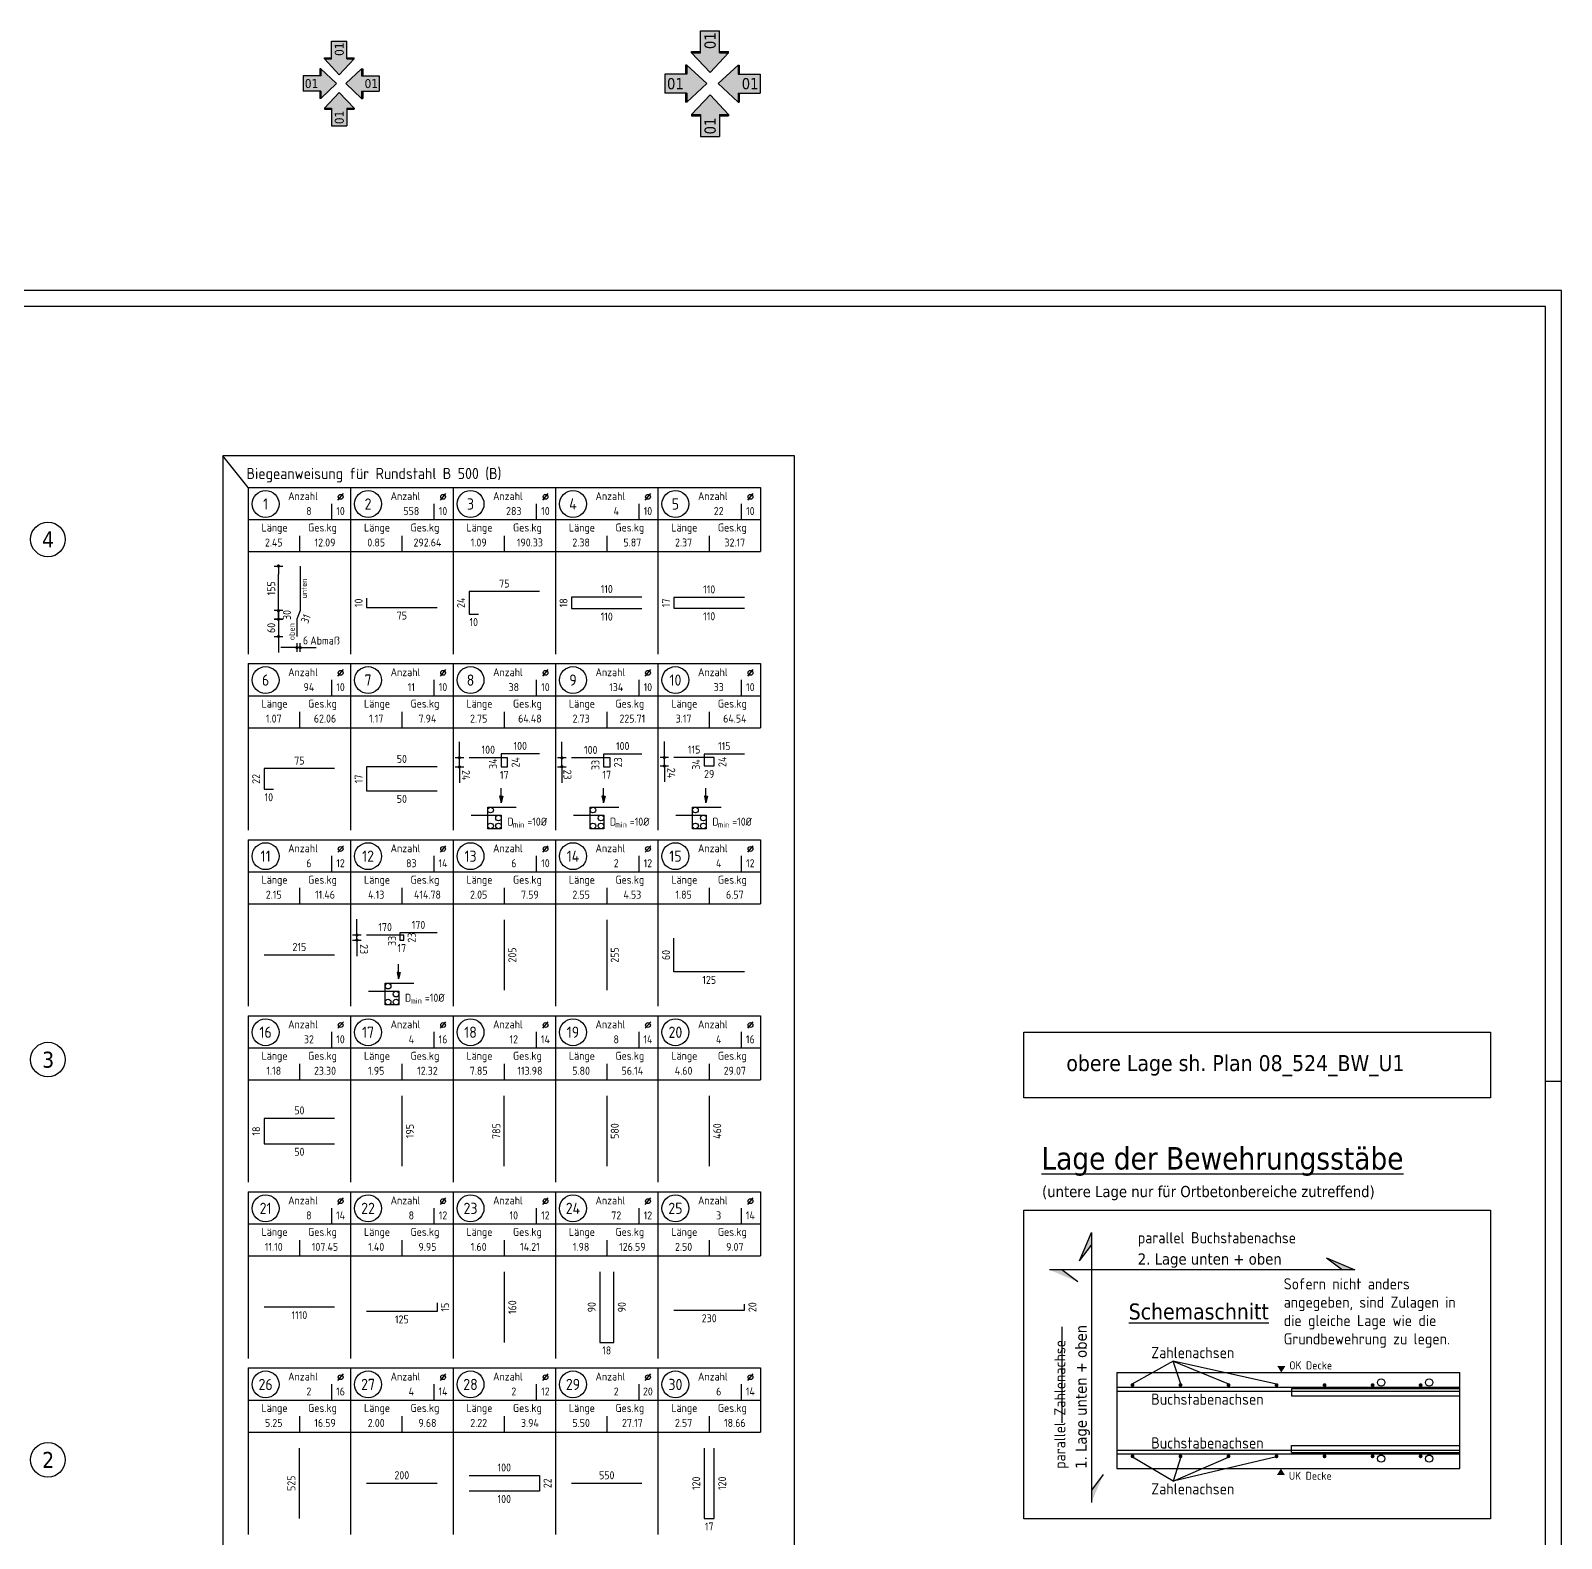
# Model space of a CAD drawing. Extents: x -19 to 96, y 0 to 49.
# Drawn here: x 51.03 to 74.94, y 22.56 to 46.11 of the extents above; entities that cross this region are included whole.
import ezdxf
from ezdxf.enums import TextEntityAlignment as Align

# ---------------------------------------------------------------- set-up
doc = ezdxf.new("R2010")
doc.units = 0
doc.header["$LTSCALE"] = 0.5
doc.linetypes.add('AUSGEZOGEN', pattern=[1000.01, 1000, 0.01])
doc.linetypes.add('DOT', pattern=[0.175, 0.05, -0.125])
for name, color, linetype in [('BETON', 7, 'Continuous'), ('DETAIL', 7, 'Continuous'), ('grau_hell', 7, 'Continuous'), ('HILFE', 7, 'Continuous'), ('INDEX', 7, 'Continuous'), ('koten', 7, 'Continuous'), ('MASSE', 7, 'Continuous'), ('OBJEKT', 7, 'Continuous'), ('RAHMEN', 7, 'Continuous'), ('RND', 7, 'Continuous'), ('RND_BILD', 7, 'Continuous'), ('SFP_Achsen', 7, 'Continuous'), ('TEXT', 7, 'Continuous')]:
    doc.layers.add(name, color=color, linetype=linetype)
doc.layers.add('NOPLOT', color=7, linetype='Continuous', plot=False)
doc.styles.add('helv', font='tahoma.ttf')
doc.styles.add('txt', font='isocp.shx')
doc.dimstyles.new('DOT_I', dxfattribs={"dimscale": 0.5, "dimtxt": 0.25, "dimasz": 0.25, "dimexe": 0.1, "dimexo": 0.3, "dimgap": 0.1, "dimtad": 1, "dimdec": 3, "dimzin": 3, "dimtxsty": 'txt', "dimblk": 'DOT', "dimblk1": 'DOT', "dimblk2": 'DOT', "dimsah": 1, "dimcen": 0.1, "dimse1": 1, "dimse2": 1, "dimazin": 0, "dimtfac": 1, "dimtdec": 4, "dimtix": 1, "dimtmove": 2, "dimatfit": 3, "dimfxl": 0, "dimtvp": 1, "dimtolj": 1, "dimtzin": 0, "dimarcsym": 0})

# ---------------------------------------------------------------- blocks, each defined once
blk = doc.blocks.new('A0-19-0')
at = {"layer": 'RAHMEN'}
for p, q in [((137.9, 84.1), (0, 84.1)), ((137.9, 0), (137.9, 84.1))]:
    blk.add_line(p, q, dxfattribs=at)
at = {"layer": 'RAHMEN', "color": 5}
for p, q in [((137.4, 83.6), (2, 83.6)), ((137.4, 0.5), (137.4, 83.6))]:
    blk.add_line(p, q, dxfattribs=at)
at = {"layer": 'RAHMEN', "color": 7}
blk.add_line((137.4, 59.4), (137.9, 59.4), dxfattribs=at)
blk = doc.blocks.new('DOT')
at = {"layer": 'MASSE', "color": 7, "linetype": 'Continuous'}
for p, q in [((0, 0), (-1, 0)), ((0, 0.54), (0, -0.54))]:
    blk.add_line(p, q, dxfattribs=at)
at = {"layer": 'MASSE', "color": 7, "linetype": 'Continuous', "const_width": 0.2}
blk.add_lwpolyline([(-0.1, 0, 1), (0.1, 0, 1)], format="xyb", close=True, dxfattribs=at)
blk = doc.blocks.new('*D184')
at = {"layer": 'Defpoints', "color": 0, "linetype": 'AUSGEZOGEN', "transparency": 16777216}
for p in [(57.73, 34.753), (57.73, 34.753), (57.88, 34.609)]:
    blk.add_point(p, dxfattribs=at)
at = {"layer": 'RND_BILD', "color": 0, "linetype": 'AUSGEZOGEN', "lineweight": -2, "transparency": 16777216}
for p, q in [((57.73, 34.878), (57.73, 35.003)), ((57.73, 34.609), (57.73, 34.753)), ((57.73, 34.484), (57.73, 34.359))]:
    blk.add_line(p, q, dxfattribs=at)
at = {"layer": 'RND_BILD', "color": 0, "linetype": 'AUSGEZOGEN', "lineweight": -2, "transparency": 16777216, "xscale": 0.125, "yscale": 0.125, "zscale": 0.125}
for p, rotation in [((57.73, 34.753), 270.0000055827325), ((57.73, 34.609), 90.00000558273247)]:
    blk.add_blockref('DOT', p, dxfattribs=dict(at, rotation=rotation))
at = {"layer": 'RND_BILD', "color": 0, "linetype": 'AUSGEZOGEN', "transparency": 16777216, "insert": (57.833, 34.479), "char_height": 0.125, "attachment_point": 5, "rotation": 270, "style": 'txt'}
blk.add_mtext('\\A1;24', dxfattribs=at)
blk = doc.blocks.new('*D185')
at = {"layer": 'Defpoints', "color": 0, "linetype": 'AUSGEZOGEN', "transparency": 16777216}
for p in [(59.33, 34.75), (59.33, 34.75), (59.48, 34.612)]:
    blk.add_point(p, dxfattribs=at)
at = {"layer": 'RND_BILD', "color": 0, "linetype": 'AUSGEZOGEN', "lineweight": -2, "transparency": 16777216}
for p, q in [((59.33, 34.875), (59.33, 35)), ((59.33, 34.612), (59.33, 34.75)), ((59.33, 34.487), (59.33, 34.362))]:
    blk.add_line(p, q, dxfattribs=at)
at = {"layer": 'RND_BILD', "color": 0, "linetype": 'AUSGEZOGEN', "lineweight": -2, "transparency": 16777216, "xscale": 0.125, "yscale": 0.125, "zscale": 0.125}
for p, rotation in [((59.33, 34.75), 270.0000055827325), ((59.33, 34.612), 90.00000558273247)]:
    blk.add_blockref('DOT', p, dxfattribs=dict(at, rotation=rotation))
at = {"layer": 'RND_BILD', "color": 0, "linetype": 'AUSGEZOGEN', "transparency": 16777216, "insert": (59.417, 34.489), "char_height": 0.125, "attachment_point": 5, "rotation": 270, "style": 'txt'}
blk.add_mtext('\\A1;23', dxfattribs=at)
blk = doc.blocks.new('*D186')
at = {"layer": 'Defpoints', "color": 0, "linetype": 'AUSGEZOGEN', "transparency": 16777216}
for p in [(56.13, 31.983), (56.13, 31.983), (56.28, 31.905)]:
    blk.add_point(p, dxfattribs=at)
at = {"layer": 'RND_BILD', "color": 0, "linetype": 'AUSGEZOGEN', "lineweight": -2, "transparency": 16777216}
for p, q in [((56.13, 32.108), (56.13, 32.233)), ((56.13, 31.905), (56.13, 31.983)), ((56.13, 31.78), (56.13, 31.655))]:
    blk.add_line(p, q, dxfattribs=at)
at = {"layer": 'RND_BILD', "color": 0, "linetype": 'AUSGEZOGEN', "lineweight": -2, "transparency": 16777216, "xscale": 0.125, "yscale": 0.125, "zscale": 0.125}
for p, rotation in [((56.13, 31.983), 270.0000055827327), ((56.13, 31.905), 90.00000558273265)]:
    blk.add_blockref('DOT', p, dxfattribs=dict(at, rotation=rotation))
at = {"layer": 'RND_BILD', "color": 0, "linetype": 'AUSGEZOGEN', "transparency": 16777216, "insert": (56.24, 31.763), "char_height": 0.125, "attachment_point": 5, "rotation": 270, "style": 'txt'}
blk.add_mtext('\\A1;23', dxfattribs=at)
blk = doc.blocks.new('Pfeillinie')
at = {"layer": 'TEXT', "linetype": 'Continuous'}
blk.add_hatch(color=7, dxfattribs=at).paths.add_polyline_path([(0, 0), (-0.8, 0.2), (-0.8, 0), (-0.8, -0.2)])
at = {"layer": 'TEXT', "color": 7, "linetype": 'Continuous'}
for p, q in [((-0.8, 0), (-0.8, 0.2)), ((-0.8, 0.2), (0, 0)), ((-0.8, 0), (-0.8, -0.2)), ((-0.8, -0.2), (0, 0))]:
    blk.add_line(p, q, dxfattribs=at)
blk = doc.blocks.new('*D192')
at = {"layer": 'Defpoints', "color": 0, "linetype": 'AUSGEZOGEN', "transparency": 16777216}
for p in [(60.93, 34.755), (60.93, 34.755), (61.08, 34.624)]:
    blk.add_point(p, dxfattribs=at)
at = {"layer": 'RND_BILD', "color": 0, "linetype": 'AUSGEZOGEN', "lineweight": -2, "transparency": 16777216}
for p, q in [((60.93, 34.88), (60.93, 35.005)), ((60.93, 34.624), (60.93, 34.755)), ((60.93, 34.499), (60.93, 34.374))]:
    blk.add_line(p, q, dxfattribs=at)
at = {"layer": 'RND_BILD', "color": 0, "linetype": 'AUSGEZOGEN', "lineweight": -2, "transparency": 16777216, "xscale": 0.125, "yscale": 0.125, "zscale": 0.125}
for p, rotation in [((60.93, 34.755), 270.0000055827326), ((60.93, 34.624), 90.0000055827326)]:
    blk.add_blockref('DOT', p, dxfattribs=dict(at, rotation=rotation))
at = {"layer": 'RND_BILD', "color": 0, "linetype": 'AUSGEZOGEN', "transparency": 16777216, "insert": (61.038, 34.514), "char_height": 0.125, "attachment_point": 5, "rotation": 270, "style": 'txt'}
blk.add_mtext('\\A1;24', dxfattribs=at)
blk = doc.blocks.new('hin_ind5')
at = {"layer": 'grau_hell', "linetype": 'AUSGEZOGEN'}
h = blk.add_hatch(color=9, dxfattribs=at)
h.dxf.hatch_style = 2
h.paths.add_polyline_path([(0, 0), (0.619, -0.577), (0.619, -0.3), (1.306, -0.3), (1.306, 0.3), (0.619, 0.3), (0.619, 0.577)])
h.paths.add_polyline_path([(0.34, -0.274), (1.311, -0.274), (1.311, 0.274), (0.34, 0.274)], flags=9)
at = {"layer": 'OBJEKT', "linetype": 'AUSGEZOGEN'}
for points in [[(0.619, 0.3), (0.66, 0.3), (0.66, 0.577), (0.619, 0.577)], [(0.619, -0.577), (0.66, -0.577), (0.66, -0.3), (0.619, -0.3)]]:
    blk.add_hatch(color=1, dxfattribs=at).paths.add_polyline_path(points)
at = {"layer": 'OBJEKT', "color": 1, "linetype": 'AUSGEZOGEN'}
for p, q in [((0, 0), (0.619, 0.577)), ((0.619, 0.577), (0.619, 0.3)), ((0.619, 0.577), (0.66, 0.577)), ((0.66, 0.577), (0.66, 0.3)), ((0, 0), (0.619, -0.577)), ((0.619, 0.3), (1.306, 0.3)), ((1.306, 0.3), (1.306, -0.3)), ((0.619, -0.3), (0.619, -0.577)), ((0.619, -0.3), (1.306, -0.3)), ((0.66, -0.3), (0.66, -0.577))]:
    blk.add_line(p, q, dxfattribs=at)
at = {"layer": 'OBJEKT', "color": 7, "linetype": 'AUSGEZOGEN'}
blk.add_line((0.619, -0.577), (0.66, -0.577), dxfattribs=at)
at = {"layer": 'INDEX', "color": 1, "linetype": 'Continuous', "style": 'helv'}
blk.add_attdef('INDEX', text='', height=0.35, rotation=360, dxfattribs=at).set_placement((1.259, 0), align=Align.MIDDLE_RIGHT)
blk = doc.blocks.new('okrd_o')
at = {"layer": 'koten', "color": 7, "linetype": 'Continuous'}
blk.add_solid([(-0.125, 0.202), (0.125, 0.202), (0, 0)], dxfattribs=at)
at = {"layer": 'koten', "style": 'txt'}
blk.add_attdef('OKRD', (0.25, 0.1), '', height=0.25, dxfattribs=at)
blk = doc.blocks.new('okrd_u')
at = {"layer": 'koten', "color": 7, "linetype": 'Continuous'}
blk.add_solid([(-0.125, -0.202), (0.125, -0.202), (0, 0)], dxfattribs=at)
at = {"layer": 'koten', "style": 'txt'}
blk.add_attdef('OKRD', (0.25, -0.35), '', height=0.25, dxfattribs=at)
blk = doc.blocks.new('RND_LIS2')
at = {"layer": 'RND', "color": 3, "linetype": 'Continuous'}
for p, q in [((0, 0), (0, -5.2)), ((0, 0), (3.2, 0)), ((3.2, 0), (3.2, -2)), ((2.6, -0.503), (2.6, -1)), ((0, -1), (3.2, -1)), ((1.6, -1.503), (1.6, -2)), ((0, -2), (3.2, -2))]:
    blk.add_line(p, q, dxfattribs=at)
at = {"layer": 'RND', "color": 7, "linetype": 'Continuous'}
blk.add_line((2.805, -0.39), (2.973, -0.186), dxfattribs=at)
at = {"layer": 'RND', "color": 1, "linetype": 'Continuous'}
blk.add_circle((0.545, -0.513), 0.42, dxfattribs=at)
at = {"layer": 'RND', "color": 7, "linetype": 'Continuous'}
blk.add_circle((2.889, -0.288), 0.075, dxfattribs=at)
at = {"layer": 'RND', "color": 7, "linetype": 'Continuous', "style": 'txt'}
for s, p in [('Anzahl', (1.249, -0.391)), ('Länge', (0.42, -1.373)), ('Ges.kg', (1.872, -1.373))]:
    blk.add_text(s, height=0.25, dxfattribs=at).set_placement(p)
at = {"layer": 'RND', "color": 1, "linetype": 'Continuous', "style": 'txt'}
blk.add_attdef('POS1', text='', height=0.35, dxfattribs=at).set_placement((0.545, -0.513), align=Align.MIDDLE)
at = {"layer": 'RND', "color": 7, "linetype": 'Continuous', "style": 'txt'}
for tag, p in [('STK1', (1.897, -0.859)), ('DS1', (2.885, -0.859)), ('LANG1', (0.8, -1.841)), ('GEW', (2.4, -1.841))]:
    blk.add_attdef(tag, text='', height=0.25, dxfattribs=at).set_placement(p, align=Align.CENTER)
blk = doc.blocks.new('*D243')
at = {"layer": 'Defpoints', "color": 0, "linetype": 'AUSGEZOGEN', "transparency": 16777216}
for p in [(54.904, 37.746), (54.904, 37.746), (54.904, 37.05)]:
    blk.add_point(p, dxfattribs=at)
at = {"layer": 'MASSE', "color": 0, "linetype": 'AUSGEZOGEN', "lineweight": -2, "transparency": 16777216}
blk.add_line((54.904, 37.175), (54.904, 37.621), dxfattribs=at)
at = {"layer": 'MASSE', "color": 0, "linetype": 'AUSGEZOGEN', "lineweight": -2, "transparency": 16777216, "xscale": 0.125, "yscale": 0.125, "zscale": 0.125}
for p, rotation in [((54.904, 37.746), 90), ((54.904, 37.05), 270)]:
    blk.add_blockref('DOT', p, dxfattribs=dict(at, rotation=rotation))
at = {"layer": 'MASSE', "color": 0, "linetype": 'AUSGEZOGEN', "transparency": 16777216, "insert": (54.791, 37.398), "char_height": 0.125, "attachment_point": 5, "rotation": 90, "style": 'txt'}
blk.add_mtext('\\A1;155', dxfattribs=at)
blk = doc.blocks.new('*D244')
at = {"layer": 'Defpoints', "color": 0, "linetype": 'AUSGEZOGEN', "transparency": 16777216}
for p in [(54.904, 37.05), (54.904, 36.915), (54.904, 36.915)]:
    blk.add_point(p, dxfattribs=at)
at = {"layer": 'MASSE', "color": 0, "linetype": 'AUSGEZOGEN', "lineweight": -2, "transparency": 16777216}
for p, q in [((54.904, 37.175), (54.904, 37.3)), ((54.904, 37.05), (54.904, 36.915)), ((54.904, 36.79), (54.904, 36.665))]:
    blk.add_line(p, q, dxfattribs=at)
at = {"layer": 'MASSE', "color": 0, "linetype": 'AUSGEZOGEN', "lineweight": -2, "transparency": 16777216, "xscale": 0.125, "yscale": 0.125, "zscale": 0.125}
for p, rotation in [((54.904, 37.05), 270), ((54.904, 36.915), 90)]:
    blk.add_blockref('DOT', p, dxfattribs=dict(at, rotation=rotation))
at = {"layer": 'MASSE', "color": 0, "linetype": 'AUSGEZOGEN', "transparency": 16777216, "insert": (55.036, 36.982), "char_height": 0.125, "attachment_point": 5, "rotation": 90, "style": 'txt'}
blk.add_mtext('\\A1;30', dxfattribs=at)
blk = doc.blocks.new('*D245')
at = {"layer": 'Defpoints', "color": 0, "linetype": 'AUSGEZOGEN', "transparency": 16777216}
for p in [(54.904, 36.915), (54.904, 36.646), (54.904, 36.646)]:
    blk.add_point(p, dxfattribs=at)
at = {"layer": 'MASSE', "color": 0, "linetype": 'AUSGEZOGEN', "lineweight": -2, "transparency": 16777216}
for p, q in [((54.904, 37.04), (54.904, 37.165)), ((54.904, 36.915), (54.904, 36.646)), ((54.904, 36.521), (54.904, 36.396))]:
    blk.add_line(p, q, dxfattribs=at)
at = {"layer": 'MASSE', "color": 0, "linetype": 'AUSGEZOGEN', "lineweight": -2, "transparency": 16777216, "xscale": 0.125, "yscale": 0.125, "zscale": 0.125}
for p, rotation in [((54.904, 36.915), 270), ((54.904, 36.646), 90)]:
    blk.add_blockref('DOT', p, dxfattribs=dict(at, rotation=rotation))
at = {"layer": 'MASSE', "color": 0, "linetype": 'AUSGEZOGEN', "transparency": 16777216, "insert": (54.791, 36.78), "char_height": 0.125, "attachment_point": 5, "rotation": 90, "style": 'txt'}
blk.add_mtext('\\A1;60', dxfattribs=at)
blk = doc.blocks.new('*D246')
at = {"layer": 'Defpoints', "color": 0, "linetype": 'AUSGEZOGEN', "transparency": 16777216}
for p in [(55.192, 36.473), (55.192, 36.473), (55.244, 36.473)]:
    blk.add_point(p, dxfattribs=at)
at = {"layer": 'MASSE', "color": 0, "linetype": 'AUSGEZOGEN', "lineweight": -2, "transparency": 16777216}
for p, q in [((55.067, 36.473), (54.942, 36.473)), ((55.244, 36.473), (55.192, 36.473)), ((55.369, 36.473), (55.494, 36.473))]:
    blk.add_line(p, q, dxfattribs=at)
at = {"layer": 'MASSE', "color": 0, "linetype": 'AUSGEZOGEN', "lineweight": -2, "transparency": 16777216, "xscale": 0.125, "yscale": 0.125, "zscale": 0.125}
blk.add_blockref('DOT', (55.192, 36.473), dxfattribs=at)
at = {"layer": 'MASSE', "color": 0, "linetype": 'AUSGEZOGEN', "lineweight": -2, "transparency": 16777216, "xscale": 0.125, "yscale": 0.125, "zscale": 0.125, "rotation": 180}
blk.add_blockref('DOT', (55.244, 36.473), dxfattribs=at)
at = {"layer": 'MASSE', "color": 0, "linetype": 'AUSGEZOGEN', "transparency": 16777216, "insert": (55.326, 36.585), "char_height": 0.125, "attachment_point": 5, "style": 'txt'}
blk.add_mtext('\\A1;6', dxfattribs=at)

msp = doc.modelspace()

# ---------------------------------------------------------------- linework, layer by layer
at = {"layer": 'BETON', "color": 6, "linetype": 'AUSGEZOGEN'}
for p, q in [((67.9957, 25.1507), (73.351, 25.1507)), ((67.9957, 23.6507), (73.351, 23.6507))]:
    msp.add_line(p, q, dxfattribs=at)
msp.add_lwpolyline([(66.5455, 30.4653), (73.8311, 30.4653), (73.8311, 29.4393), (66.5455, 29.4393)], close=True, dxfattribs=at)
at = {"layer": 'DETAIL', "color": 102, "linetype": 'AUSGEZOGEN'}
for centre in [(58.2154, 33.9359), (59.8154, 33.9359), (61.4154, 33.9359), (58.2154, 33.6871), (58.3401, 33.8113), (58.3401, 33.6871), (59.8154, 33.6871), (59.9401, 33.8113), (59.9401, 33.6871), (61.4154, 33.6871), (61.5401, 33.8113), (61.5401, 33.6871), (56.6154, 31.1859), (56.7401, 31.0613), (56.6154, 30.9371), (56.7401, 30.9371)]:
    msp.add_circle(centre, 0.0442, dxfattribs=at)
at = {"layer": 'HILFE', "color": 102, "linetype": 'AUSGEZOGEN'}
for p, q in [((68.876, 25.3307), (68.241, 24.9742)), ((70.4877, 24.9677), (68.876, 25.3307)), ((68.876, 25.3307), (69.7399, 24.9742)), ((68.9953, 24.9677), (68.876, 25.3307)), ((68.876, 23.4565), (68.241, 23.8273)), ((70.4877, 23.8338), (68.876, 23.4565)), ((68.9953, 23.8338), (68.876, 23.4565)), ((68.876, 23.4565), (69.7399, 23.8273))]:
    msp.add_line(p, q, dxfattribs=at)
at = {"layer": 'NOPLOT', "color": 191, "linetype": 'AUSGEZOGEN'}
for p, q in [((54.4305, 38.9718), (54.0329, 39.4694)), ((67.1391, 25.8656), (67.1391, 24.3656)), ((67.9957, 25.1507), (67.9957, 23.6507)), ((73.351, 23.6507), (73.351, 25.1507))]:
    msp.add_line(p, q, dxfattribs=at)
at = {"layer": 'RAHMEN', "color": 5, "linetype": 'AUSGEZOGEN'}
msp.add_lwpolyline([(66.5455, 27.6891), (73.8311, 27.6891), (73.8311, 22.8672), (66.5455, 22.8672)], close=True, dxfattribs=at)
at = {"layer": 'RND', "color": 1, "linetype": 'AUSGEZOGEN'}
for p, q in [((70.7258, 24.9011), (70.7258, 24.7881)), ((70.7258, 23.9004), (70.7258, 24.0134))]:
    msp.add_line(p, q, dxfattribs=at)
msp.add_lwpolyline([(54.0329, 7.9209), (62.9603, 7.9209), (62.9603, 39.4694), (54.0329, 39.4694)], close=True, dxfattribs=at)
at = {"layer": 'RND', "color": 102, "linetype": 'AUSGEZOGEN'}
for points in [[(58.3804, 34.0505), (58.3804, 34.2786)], [(59.9804, 34.0505), (59.9804, 34.2786)], [(61.5804, 34.0505), (61.5804, 34.2786)], [(56.7804, 31.3005), (56.7804, 31.5286)]]:
    msp.add_lwpolyline(points, dxfattribs=at)
at = {"layer": 'RND', "color": 1, "linetype": 'AUSGEZOGEN'}
for points in [[(67.9957, 24.9223), (73.351, 24.9223)], [(67.9957, 24.8623), (73.351, 24.8623)], [(70.7258, 24.9011), (73.351, 24.9011)], [(70.7258, 24.7881), (73.351, 24.7881)], [(67.9957, 23.9392), (73.351, 23.9392)], [(70.7258, 24.0134), (73.351, 24.0134)], [(67.9957, 23.8792), (73.351, 23.8792)], [(70.7258, 23.9004), (73.351, 23.9004)]]:
    msp.add_lwpolyline(points, dxfattribs=at)
at = {"layer": 'RND', "color": 7, "linetype": 'AUSGEZOGEN', "const_width": 0.03}
for points in [[(68.2258, 24.9548, 1), (68.2558, 24.9548, 1)], [(68.9758, 24.9548, 1), (69.0058, 24.9548, 1)], [(69.7258, 24.9548, 1), (69.7558, 24.9548, 1)], [(70.4758, 24.9548, 1), (70.5058, 24.9548, 1)], [(71.2258, 24.9548, 1), (71.2558, 24.9548, 1)], [(71.9758, 24.9548, 1), (72.0058, 24.9548, 1)], [(72.7258, 24.9548, 1), (72.7558, 24.9548, 1)], [(68.2258, 23.8432, 1), (68.2558, 23.8432, 1)], [(68.9758, 23.8432, 1), (69.0058, 23.8432, 1)], [(69.7258, 23.8432, 1), (69.7558, 23.8432, 1)], [(70.4758, 23.8432, 1), (70.5058, 23.8432, 1)], [(71.2258, 23.8432, 1), (71.2558, 23.8432, 1)], [(71.9758, 23.8432, 1), (72.0058, 23.8432, 1)], [(72.7258, 23.8432, 1), (72.7558, 23.8432, 1)]]:
    msp.add_lwpolyline(points, format="xyb", close=True, dxfattribs=at)
at = {"layer": 'RND', "color": 1, "linetype": 'AUSGEZOGEN'}
for centre in [(72.1247, 24.9957), (72.8747, 24.9957), (72.1247, 23.8058), (72.8747, 23.8058)]:
    msp.add_circle(centre, 0.0565, dxfattribs=at)
at = {"layer": 'RND_BILD', "color": 1, "linetype": 'AUSGEZOGEN'}
for points in [[(55.244, 37.7456), (55.244, 37.0497), (55.1918, 36.915), (55.1918, 36.6456)], [(58.9805, 37.3478), (57.8805, 37.3478), (57.8805, 36.9958), (58.0272, 36.9958)], [(56.2805, 37.2451), (56.2805, 37.0984), (57.3805, 37.0984)], [(60.5805, 37.2618), (59.4805, 37.2618), (59.4805, 37.0818), (60.5805, 37.0818)], [(62.1805, 37.2568), (61.0805, 37.2568), (61.0805, 37.0868), (62.1805, 37.0868)], [(58.9805, 34.813), (58.3794, 34.813), (58.3794, 34.6086), (58.4816, 34.6086), (58.4816, 34.7529), (57.8805, 34.7529)], [(60.5805, 34.81), (59.9794, 34.81), (59.9794, 34.6116), (60.0816, 34.6116), (60.0816, 34.7499), (59.4805, 34.7499)], [(62.1805, 34.81), (61.5511, 34.81), (61.5511, 34.6239), (61.7098, 34.6239), (61.7098, 34.7553), (61.0805, 34.7553)], [(55.7805, 34.5831), (54.6805, 34.5831), (54.6805, 34.2604), (54.8272, 34.2604)], [(57.3805, 34.6088), (56.2805, 34.6088), (56.2805, 34.2348), (57.3805, 34.2348)], [(58.4305, 32.2218), (58.4305, 31.1218)], [(60.0305, 32.2218), (60.0305, 31.1218)], [(57.3805, 32.017), (56.8015, 32.017), (56.8015, 31.9046), (56.8594, 31.9046), (56.8594, 31.9829), (56.2805, 31.9829)], [(62.1805, 31.4078), (61.0805, 31.4078), (61.0805, 31.9358)], [(54.6805, 31.6718), (55.7805, 31.6718)], [(56.8305, 29.4718), (56.8305, 28.3718)], [(58.4305, 28.3718), (58.4305, 29.4718)], [(60.0305, 29.4718), (60.0305, 28.3718)], [(61.6305, 29.4718), (61.6305, 28.3718)], [(55.7805, 29.1198), (54.6805, 29.1198), (54.6805, 28.7238), (55.7805, 28.7238)], [(58.4305, 26.7218), (58.4305, 25.6218)], [(59.9205, 26.7218), (59.9205, 25.6218), (60.1405, 25.6218), (60.1405, 26.7218)], [(55.7805, 26.1718), (54.6805, 26.1718)], [(57.3805, 26.2378), (57.3805, 26.1058), (56.2805, 26.1058)], [(61.0805, 26.1239), (62.1805, 26.1239), (62.1805, 26.2196)], [(55.2305, 22.8718), (55.2305, 23.9718)], [(61.5526, 23.9718), (61.5526, 22.8718), (61.7084, 22.8718), (61.7084, 23.9718)], [(57.8805, 23.5428), (58.9805, 23.5428), (58.9805, 23.3008), (57.8805, 23.3008)], [(56.2805, 23.4218), (57.3805, 23.4218)], [(59.4805, 23.4218), (60.5805, 23.4218)]]:
    msp.add_lwpolyline(points, dxfattribs=at)
at = {"layer": 'RND_BILD', "color": 7, "linetype": 'AUSGEZOGEN'}
for points in [[(57.9119, 33.8555), (58.3843, 33.8555), (58.3843, 33.6428), (58.1711, 33.6428), (58.1711, 33.9802), (58.6174, 33.9802)], [(59.5119, 33.8555), (59.9843, 33.8555), (59.9843, 33.6428), (59.7711, 33.6428), (59.7711, 33.9802), (60.2174, 33.9802)], [(61.1119, 33.8555), (61.5843, 33.8555), (61.5843, 33.6428), (61.3711, 33.6428), (61.3711, 33.9802), (61.8174, 33.9802)], [(56.3119, 31.1055), (56.7843, 31.1055), (56.7843, 30.8928), (56.5711, 30.8928), (56.5711, 31.2302), (57.0174, 31.2302)]]:
    msp.add_lwpolyline(points, dxfattribs=at)
at = {"layer": 'SFP_Achsen', "color": 7, "linetype": 'AUSGEZOGEN'}
for centre in [(51.3038, 38.1627), (51.3038, 30.0377), (51.3038, 23.7877)]:
    msp.add_circle(centre, 0.2705, dxfattribs=at)
at = {"layer": 'TEXT', "color": 1, "linetype": 'AUSGEZOGEN'}
for points in [[(67.4126, 26.894), (67.5991, 27.3364), (67.5991, 23.1187)], [(67.4126, 26.894), (67.5991, 27.1426)], [(71.272, 26.941), (71.7145, 26.7545), (66.9442, 26.7545)], [(71.272, 26.941), (71.5206, 26.7545)], [(67.3867, 26.568), (67.138, 26.7545)], [(67.7856, 23.5611), (67.5991, 23.3125)]]:
    msp.add_lwpolyline(points, dxfattribs=at)
for points in [[(67.4126, 26.894), (67.5991, 27.3364), (67.5991, 27.1426)], [(71.272, 26.941), (71.7145, 26.7545), (71.5206, 26.7545)], [(67.3867, 26.568), (66.9442, 26.7545), (67.138, 26.7545)], [(67.7856, 23.5611), (67.5991, 23.1187), (67.5991, 23.3125)]]:
    msp.add_solid(points, dxfattribs=at)

# ---------------------------------------------------------------- block references
at = {"layer": 'koten', "color": 102, "linetype": 'AUSGEZOGEN', "xscale": 0.5, "yscale": 0.5, "zscale": 0.5}
for name, p, values in [('okrd_o', (70.5656, 25.1507), {'OKRD': 'OK Decke'}), ('okrd_u', (70.5592, 23.6507), {'OKRD': 'UK Decke'})]:
    msp.add_blockref(name, p, dxfattribs=at).add_auto_attribs(values)
at = {"layer": 'RAHMEN', "color": 7, "linetype": 'AUSGEZOGEN', "xscale": 0.5, "yscale": 0.5, "zscale": 0.5}
msp.add_blockref('A0-19-0', (5.9889, 0), dxfattribs=at)
at = {"layer": 'RND', "color": 102, "linetype": 'AUSGEZOGEN', "xscale": 0.125, "yscale": 0.125, "zscale": 0.125, "rotation": 270}
for p in [(58.3804, 34.0505), (59.9804, 34.0505), (61.5804, 34.0505), (56.7804, 31.3005)]:
    msp.add_blockref('Pfeillinie', p, dxfattribs=at)
at = {"layer": 'RND_BILD', "color": 7, "linetype": 'AUSGEZOGEN', "rotation": 90}
for p, xscale, yscale, zscale in [((55.8536, 45.4193), 0.4, 0.4, 0.4), ((61.6439, 45.4527), 0.5, 0.5, 0.5)]:
    msp.add_blockref('hin_ind5', p, dxfattribs=dict(at, xscale=xscale, yscale=yscale, zscale=zscale)).add_auto_attribs({'INDEX': '01'})
at = {"layer": 'RND_BILD', "color": 7, "linetype": 'AUSGEZOGEN'}
ref = msp.add_blockref('hin_ind5', (55.8115, 45.2811), dxfattribs=dict(at, xscale=-0.4, yscale=0.4, zscale=0.4))
ref.add_attrib('INDEX', '01', dxfattribs={"layer": 'INDEX', "color": 1, "linetype": 'Continuous', "height": 0.14, "style": 'helv'}).set_placement((55.5257, 45.2811), align=Align.MIDDLE_RIGHT)
for name, p, xscale, yscale, zscale, values in [('hin_ind5', (55.9553, 45.2811), 0.4, 0.4, 0.4, {'INDEX': '01'}), ('hin_ind5', (61.7711, 45.2799), 0.5, 0.5, 0.5, {'INDEX': '01'}), ('RND_LIS2', (56.0305, 38.9718), 0.5, 0.5, 0.5, {'POS1': '2', 'STK1': '558', 'DS1': '10', 'LANG1': '0.85', 'GEW': '292.64'}), ('RND_LIS2', (57.6305, 38.9718), 0.5, 0.5, 0.5, {'POS1': '3', 'STK1': '283', 'DS1': '10', 'LANG1': '1.09', 'GEW': '190.33'}), ('RND_LIS2', (59.2305, 38.9718), 0.5, 0.5, 0.5, {'POS1': '4', 'STK1': '4', 'DS1': '10', 'LANG1': '2.38', 'GEW': '5.87'}), ('RND_LIS2', (60.8305, 38.9718), 0.5, 0.5, 0.5, {'POS1': '5', 'STK1': '22', 'DS1': '10', 'LANG1': '2.37', 'GEW': '32.17'}), ('RND_LIS2', (54.4305, 36.2218), 0.5, 0.5, 0.5, {'POS1': '6', 'STK1': '94', 'DS1': '10', 'LANG1': '1.07', 'GEW': '62.06'}), ('RND_LIS2', (56.0305, 36.2218), 0.5, 0.5, 0.5, {'POS1': '7', 'STK1': '11', 'DS1': '10', 'LANG1': '1.17', 'GEW': '7.94'}), ('RND_LIS2', (57.6305, 36.2218), 0.5, 0.5, 0.5, {'POS1': '8', 'STK1': '38', 'DS1': '10', 'LANG1': '2.75', 'GEW': '64.48'}), ('RND_LIS2', (59.2305, 36.2218), 0.5, 0.5, 0.5, {'POS1': '9', 'STK1': '134', 'DS1': '10', 'LANG1': '2.73', 'GEW': '225.71'}), ('RND_LIS2', (60.8305, 36.2218), 0.5, 0.5, 0.5, {'POS1': '10', 'STK1': '33', 'DS1': '10', 'LANG1': '3.17', 'GEW': '64.54'}), ('RND_LIS2', (54.4305, 33.4718), 0.5, 0.5, 0.5, {'POS1': '11', 'STK1': '6', 'DS1': '12', 'LANG1': '2.15', 'GEW': '11.46'}), ('RND_LIS2', (56.0305, 33.4718), 0.5, 0.5, 0.5, {'POS1': '12', 'STK1': '83', 'DS1': '14', 'LANG1': '4.13', 'GEW': '414.78'}), ('RND_LIS2', (57.6305, 33.4718), 0.5, 0.5, 0.5, {'POS1': '13', 'STK1': '6', 'DS1': '10', 'LANG1': '2.05', 'GEW': '7.59'}), ('RND_LIS2', (59.2305, 33.4718), 0.5, 0.5, 0.5, {'POS1': '14', 'STK1': '2', 'DS1': '12', 'LANG1': '2.55', 'GEW': '4.53'}), ('RND_LIS2', (60.8305, 33.4718), 0.5, 0.5, 0.5, {'POS1': '15', 'STK1': '4', 'DS1': '12', 'LANG1': '1.85', 'GEW': '6.57'}), ('RND_LIS2', (54.4305, 30.7218), 0.5, 0.5, 0.5, {'POS1': '16', 'STK1': '32', 'DS1': '10', 'LANG1': '1.18', 'GEW': '23.30'}), ('RND_LIS2', (56.0305, 30.7218), 0.5, 0.5, 0.5, {'POS1': '17', 'STK1': '4', 'DS1': '16', 'LANG1': '1.95', 'GEW': '12.32'}), ('RND_LIS2', (57.6305, 30.7218), 0.5, 0.5, 0.5, {'POS1': '18', 'STK1': '12', 'DS1': '14', 'LANG1': '7.85', 'GEW': '113.98'}), ('RND_LIS2', (59.2305, 30.7218), 0.5, 0.5, 0.5, {'POS1': '19', 'STK1': '8', 'DS1': '14', 'LANG1': '5.80', 'GEW': '56.14'}), ('RND_LIS2', (60.8305, 30.7218), 0.5, 0.5, 0.5, {'POS1': '20', 'STK1': '4', 'DS1': '16', 'LANG1': '4.60', 'GEW': '29.07'}), ('RND_LIS2', (56.0305, 27.9718), 0.5, 0.5, 0.5, {'POS1': '22', 'STK1': '8', 'DS1': '12', 'LANG1': '1.40', 'GEW': '9.95'}), ('RND_LIS2', (57.6305, 27.9718), 0.5, 0.5, 0.5, {'POS1': '23', 'STK1': '10', 'DS1': '12', 'LANG1': '1.60', 'GEW': '14.21'}), ('RND_LIS2', (59.2305, 27.9718), 0.5, 0.5, 0.5, {'POS1': '24', 'STK1': '72', 'DS1': '12', 'LANG1': '1.98', 'GEW': '126.59'}), ('RND_LIS2', (60.8305, 27.9718), 0.5, 0.5, 0.5, {'POS1': '25', 'STK1': '3', 'DS1': '14', 'LANG1': '2.50', 'GEW': '9.07'}), ('RND_LIS2', (54.4305, 25.2218), 0.5, 0.5, 0.5, {'POS1': '26', 'STK1': '2', 'DS1': '16', 'LANG1': '5.25', 'GEW': '16.59'}), ('RND_LIS2', (56.0305, 25.2218), 0.5, 0.5, 0.5, {'POS1': '27', 'STK1': '4', 'DS1': '14', 'LANG1': '2.00', 'GEW': '9.68'}), ('RND_LIS2', (57.6305, 25.2218), 0.5, 0.5, 0.5, {'POS1': '28', 'STK1': '2', 'DS1': '12', 'LANG1': '2.22', 'GEW': '3.94'}), ('RND_LIS2', (59.2305, 25.2218), 0.5, 0.5, 0.5, {'POS1': '29', 'STK1': '2', 'DS1': '20', 'LANG1': '5.50', 'GEW': '27.17'}), ('RND_LIS2', (60.8305, 25.2218), 0.5, 0.5, 0.5, {'POS1': '30', 'STK1': '6', 'DS1': '14', 'LANG1': '2.57', 'GEW': '18.66'})]:
    msp.add_blockref(name, p, dxfattribs=dict(at, xscale=xscale, yscale=yscale, zscale=zscale)).add_auto_attribs(values)
ref = msp.add_blockref('hin_ind5', (61.5913, 45.2799), dxfattribs=dict(at, xscale=-0.5, yscale=0.5, zscale=0.5))
ref.add_attrib('INDEX', '01', dxfattribs={"layer": 'INDEX', "color": 1, "linetype": 'Continuous', "height": 0.175, "style": 'helv'}).set_placement((61.2341, 45.2799), align=Align.MIDDLE_RIGHT)
ref = msp.add_blockref('hin_ind5', (55.8536, 45.1429), dxfattribs=dict(at, xscale=-0.4, yscale=0.4, zscale=0.4, rotation=90))
ref.add_attrib('INDEX', '01', dxfattribs={"layer": 'INDEX', "color": 1, "linetype": 'Continuous', "height": 0.14, "rotation": 90, "style": 'helv'}).set_placement((55.8536, 44.8571), align=Align.MIDDLE_RIGHT)
ref = msp.add_blockref('hin_ind5', (61.6439, 45.1072), dxfattribs=dict(at, xscale=-0.5, yscale=0.5, zscale=0.5, rotation=90))
ref.add_attrib('INDEX', '01', dxfattribs={"layer": 'INDEX', "color": 1, "linetype": 'Continuous', "height": 0.175, "rotation": 90, "style": 'helv'}).set_placement((61.6439, 44.75), align=Align.MIDDLE_RIGHT)
at = {"layer": 'RND_BILD', "color": 6, "linetype": 'AUSGEZOGEN', "xscale": 0.5, "yscale": 0.5, "zscale": 0.5}
for p, values in [((54.4305, 38.9718), {'POS1': '1', 'STK1': '8', 'DS1': '10', 'LANG1': '2.45', 'GEW': '12.09'}), ((54.4305, 27.9718), {'POS1': '21', 'STK1': '8', 'DS1': '14', 'LANG1': '11.10', 'GEW': '107.45'})]:
    msp.add_blockref('RND_LIS2', p, dxfattribs=at).add_auto_attribs(values)

# ---------------------------------------------------------------- texts
at = {"layer": 'RND_BILD', "color": 7, "linetype": 'AUSGEZOGEN', "style": 'txt'}
for s, p in [('75', (58.4305, 37.4728)), ('110', (60.0305, 37.3868)), ('110', (61.6305, 37.3818)), ('75', (56.8305, 36.9734)), ('10', (57.9538, 36.8708)), ('110', (60.0305, 36.9568)), ('110', (61.6305, 36.9618)), ('75', (55.2305, 34.7081)), ('50', (56.8305, 34.7338)), ('17', (58.4305, 34.4836)), ('17', (60.0305, 34.4866)), ('29', (61.6305, 34.4989)), ('10', (54.7538, 34.1354)), ('50', (56.8305, 34.1098)), ('215', (55.2305, 31.7968)), ('17', (56.8305, 31.7796)), ('125', (61.6305, 31.2828)), ('50', (55.2305, 29.2448)), ('50', (55.2305, 28.5988)), ('1110', (55.2305, 26.0468)), ('230', (61.6305, 25.9989)), ('125', (56.8305, 25.9808)), ('18', (60.0305, 25.4968)), ('100', (58.4305, 23.6678)), ('200', (56.8305, 23.5468)), ('550', (60.0305, 23.5468)), ('17', (61.6305, 22.7468))]:
    msp.add_text(s, height=0.125, dxfattribs=at).set_placement(p, align=Align.MIDDLE)
for s, rotation, p in [('10', 90, (56.1555, 37.1718)), ('24', 90, (57.7555, 37.1718)), ('18', 90, (59.3555, 37.1718)), ('17', 90, (60.9555, 37.1718)), ('31', 67.96139, (55.3303, 36.9225)), ('100', 0.00001, (58.181, 34.8779)), ('100', 360, (58.6799, 34.938)), ('100', 0.00001, (59.781, 34.8749)), ('100', 360, (60.2799, 34.935)), ('115', 0.00001, (61.3952, 34.8803)), ('115', 360, (61.8658, 34.935)), ('34', 90, (58.2544, 34.6599)), ('24', 90, (58.6066, 34.6808)), ('33', 90, (59.8544, 34.6392)), ('23', 90, (60.2066, 34.6808)), ('34', 90, (61.4261, 34.6474)), ('24', 90, (61.8348, 34.6896)), ('22', 90, (54.5555, 34.4218)), ('17', 90, (56.1555, 34.4218)), ('170', 0.00001, (56.57, 32.1079)), ('170', 360, (57.091, 32.142)), ('33', 90, (56.6765, 31.8924)), ('23', 90, (56.9844, 31.9438)), ('205', 90, (58.5555, 31.6718)), ('255', 90, (60.1555, 31.6718)), ('60', 90, (60.9555, 31.6718)), ('18', 90, (54.5555, 28.9218)), ('195', 90, (56.9555, 28.9218)), ('785', 90, (58.3055, 28.9218)), ('580', 90, (60.1555, 28.9218)), ('460', 90, (61.7555, 28.9218)), ('15', 90, (57.5055, 26.1718)), ('160', 90, (58.5555, 26.1718)), ('90', 90, (59.7955, 26.1718)), ('90', 90, (60.2655, 26.1718)), ('20', 90, (62.3055, 26.1718)), ('525', 90, (55.1055, 23.4218)), ('22', 90, (59.1055, 23.4218)), ('120', 90, (61.4276, 23.4218)), ('120', 90, (61.8334, 23.4218)), ('100', 360, (58.4305, 23.1758))]:
    msp.add_text(s, height=0.125, rotation=rotation, dxfattribs=at).set_placement(p, align=Align.MIDDLE)
at = {"layer": 'SFP_Achsen', "color": 6, "linetype": 'AUSGEZOGEN', "style": 'helv'}
for s, p in [('4', (51.2132, 38.0365)), ('3', (51.2132, 29.9115)), ('2', (51.2132, 23.6615))]:
    msp.add_text(s, height=0.25, dxfattribs=at).set_placement(p)
at = {"layer": 'TEXT', "color": 1, "linetype": 'AUSGEZOGEN'}
for s, style, p in [('Biegeanweisung für Rundstahl B 500 (B)', 'txt', (54.4039, 39.1046)), ('(untere Lage nur für Ortbetonbereiche zutreffend)', 'helv', (66.8288, 27.8899)), ('parallel Buchstabenachse', 'txt', (68.3234, 27.169)), ('2. Lage unten + oben', 'helv', (68.3234, 26.8365)), ('Sofern nicht anders', 'txt', (70.6027, 26.449)), ('angegeben, sind Zulagen in', 'txt', (70.6027, 26.1627)), ('die gleiche Lage wie die', 'txt', (70.6027, 25.8764)), ('Grundbewehrung zu legen.', 'txt', (70.6027, 25.59)), ('Zahlenachsen', 'txt', (68.5342, 25.3747)), ('Buchstabenachsen', 'txt', (68.5342, 24.648)), ('Buchstabenachsen', 'txt', (68.5342, 23.9641)), ('Zahlenachsen', 'txt', (68.5342, 23.2463))]:
    msp.add_text(s, height=0.175, dxfattribs=dict(at, style=style)).set_placement(p)
at = {"layer": 'TEXT', "color": 102, "linetype": 'DOT', "style": 'txt'}
for s, p in [('unten', (55.3487, 37.2396)), ('oben ', (55.1557, 36.5882))]:
    msp.add_text(s, height=0.09, rotation=90, dxfattribs=at).set_placement(p)
at = {"layer": 'TEXT', "color": 7, "linetype": 'AUSGEZOGEN', "style": 'txt'}
for s, p in [('Abmaß', (55.4, 36.5201)), ('D   =10%%C', (58.4796, 33.6917)), ('D   =10%%C', (60.0796, 33.6917)), ('D   =10%%C', (61.6796, 33.6917)), ('D   =10%%C', (56.8796, 30.9417))]:
    msp.add_text(s, height=0.125, dxfattribs=at).set_placement(p)
at = {"layer": 'TEXT', "color": 102, "linetype": 'AUSGEZOGEN', "style": 'txt'}
for p in [(58.5631, 33.662), (60.1631, 33.662), (61.7631, 33.662), (56.9631, 30.912)]:
    msp.add_text('min', height=0.09, dxfattribs=at).set_placement(p)
at = {"layer": 'TEXT', "color": 6, "linetype": 'AUSGEZOGEN', "style": 'helv'}
for s, p in [('obere Lage sh. Plan 08_524_BW_U1', (67.2081, 29.8583)), ('%%uSchemaschnitt', (68.1819, 25.9793))]:
    msp.add_text(s, height=0.25, dxfattribs=at).set_placement(p)
at = {"layer": 'TEXT', "color": 5, "linetype": 'AUSGEZOGEN', "style": 'helv'}
msp.add_text('%%uLage der Bewehrungsstäbe', height=0.35, dxfattribs=at).set_placement((66.8186, 28.3216))
at = {"layer": 'TEXT', "color": 1, "linetype": 'AUSGEZOGEN'}
for s, style, p in [('1. Lage unten + oben', 'helv', (67.5265, 23.6466)), ('parallel Zahlenachse', 'txt', (67.1939, 23.6466))]:
    msp.add_text(s, height=0.175, rotation=90, dxfattribs=dict(at, style=style)).set_placement(p)

# ---------------------------------------------------------------- dimensions: what is measured, and where the dimension line sits
at = {"layer": 'MASSE', "color": 7, "linetype": 'AUSGEZOGEN'}
for base, p1, p2, text, picture, middle in [((54.9038, 37.7456), (54.9038, 37.0497), (54.9038, 37.7456), '155', '*D243', (54.7913, 37.3977)), ((54.9038, 36.6456), (54.9038, 36.915), (54.9038, 36.6456), '60', '*D245', (54.7913, 36.7803))]:
    dim = msp.add_linear_dim(base=base, p1=p1, p2=p2, angle=90, text=text, dimstyle='DOT_I', override={"dimdec": 1, "dimlfac": 100}, dxfattribs=at)
    dim.commit()
    dim.dimension.update_dxf_attribs({"geometry": picture, "text_midpoint": middle})
dim = msp.add_linear_dim(base=(54.9038, 36.915), p1=(54.9038, 37.0497), p2=(54.9038, 36.915), angle=90, text='30', dimstyle='DOT_I', override={"dimdec": 1, "dimlfac": 100}, dxfattribs=at)
dim.commit()
dim.dimension.update_dxf_attribs({"geometry": '*D244', "text_midpoint": (55.0362, 36.9824), "dimtype": 160})
dim = msp.add_linear_dim(base=(55.1918, 36.4726), p1=(55.244, 36.4726), p2=(55.1918, 36.4726), text='6', dimstyle='DOT_I', override={"dimdec": 1, "dimlfac": 100}, dxfattribs=at)
dim.commit()
dim.dimension.update_dxf_attribs({"geometry": '*D246', "text_midpoint": (55.3264, 36.5851), "dimtype": 160})
at = {"layer": 'RND_BILD', "color": 7, "linetype": 'AUSGEZOGEN'}
for base, p1, p2, text, picture, middle in [((57.7305, 34.7529), (57.8805, 34.6086), (57.7305, 34.7529), '24', '*D184', (57.8332, 34.4794)), ((59.3305, 34.7499), (59.4805, 34.6116), (59.3305, 34.7499), '23', '*D185', (59.4166, 34.4894)), ((60.9305, 34.7553), (61.0805, 34.6239), (60.9305, 34.7553), '24', '*D192', (61.0379, 34.5143)), ((56.1305, 31.9829), (56.2805, 31.9046), (56.1305, 31.9829), '23', '*D186', (56.2403, 31.7633))]:
    dim = msp.add_linear_dim(base=base, p1=p1, p2=p2, angle=270.00001, text=text, dimstyle='DOT_I', override={"dimdec": 0, "dimlfac": 100}, dxfattribs=at)
    dim.commit()
    dim.dimension.update_dxf_attribs({"geometry": picture, "text_midpoint": middle, "dimtype": 160})

doc.saveas('drawing.dxf')
